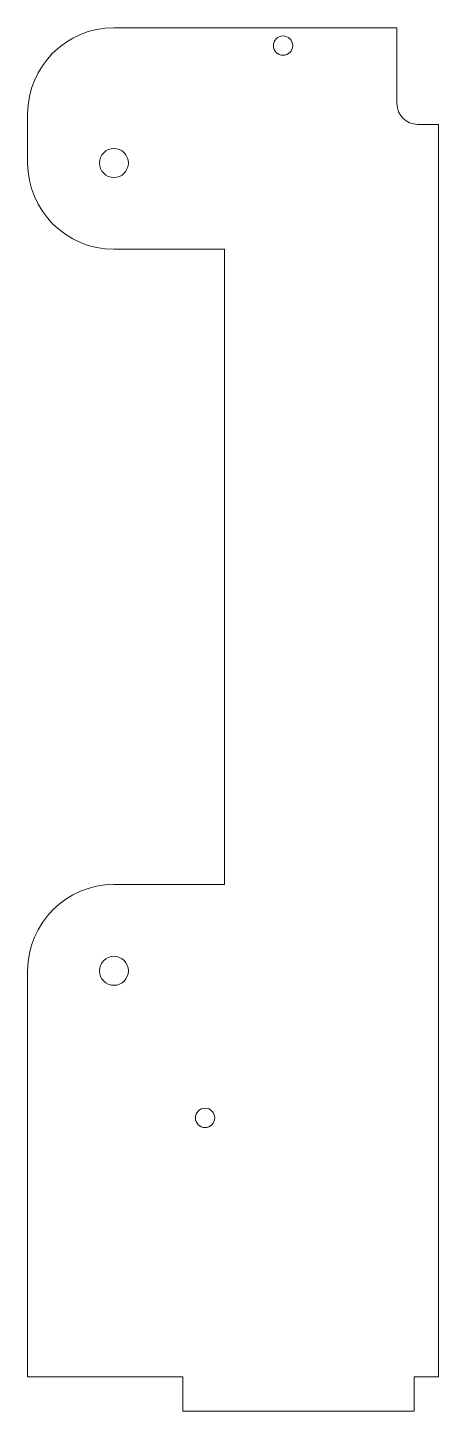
# Model space of a CAD drawing. Header units: millimetres. Extents: x -13 to 47, y -64 to 137.
import ezdxf

# ---------------------------------------------------------------- set-up
doc = ezdxf.new("R2010")
doc.units = ezdxf.units.MM

msp = doc.modelspace()

# ---------------------------------------------------------------- linework, layer by layer
at = {"color": 7, "linetype": 'Continuous', "lineweight": 15}
for p, q in [((41, 136.6), (0, 136.6)), ((41, 125.6), (41, 136.6)), ((-12.5, 124.1), (-12.5, 117)), ((47, 122.6), (44, 122.6)), ((47, -58.8), (47, 122.6)), ((0, 104.5), (16, 104.5)), ((16, 104.5), (16, 12.5)), ((16, 12.5), (0, 12.5)), ((-12.5, 0), (-12.5, -58.8)), ((-12.5, -58.8), (10, -58.8)), ((10, -58.8), (10, -63.8)), ((43.5, -58.8), (47, -58.8)), ((43.5, -63.8), (43.5, -58.8)), ((10, -63.8), (43.5, -63.8))]:
    msp.add_line(p, q, dxfattribs=at)
for centre, radius in [((24.5, 134), 1.4), ((0, 117), 2.1), ((0, 0), 2.1), ((13.2, -21.3), 1.4)]:
    msp.add_circle(centre, radius, dxfattribs=at)
for centre, radius, start, end in [((0, 124.1), 12.5, 90, 180), ((44, 125.6), 3, 180, 270), ((0, 117), 12.5, 180, 270), ((0, 0), 12.5, 90, 180)]:
    msp.add_arc(centre, radius, start, end, dxfattribs=at)

doc.saveas('drawing.dxf')
